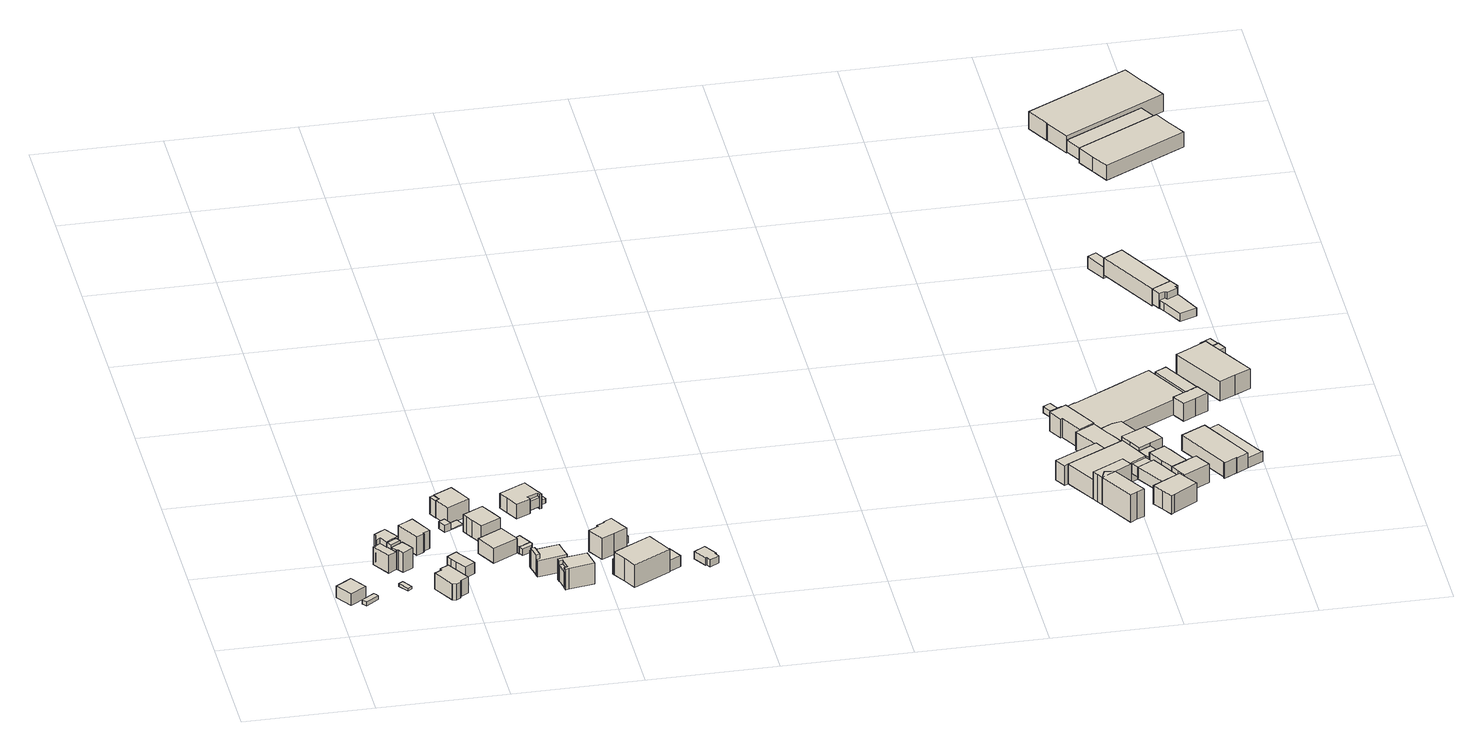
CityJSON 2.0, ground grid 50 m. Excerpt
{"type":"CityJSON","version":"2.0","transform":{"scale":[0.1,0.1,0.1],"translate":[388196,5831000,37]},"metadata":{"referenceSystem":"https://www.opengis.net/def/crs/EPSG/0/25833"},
"CityObjects":{
"building1":{"type":"Building","attributes":{"Gemeindeschluessel":"11000012","BezugspunktDach":"2200","function":"31001_1010","measuredHeight":4.96,"storeysAboveGround":2},"address":[{"country":"Germany","locality":"Berlin","thoroughfareNumber":"210","thoroughfareName":"Benekendorffstraße"}],"geometry":[{"type":"Solid","lod":"1","boundaries":[[[[0,1,2,3]],[[4,5,6,7]],[[4,7,3,2]],[[5,4,2,1]],[[6,5,1,0]],[[7,6,0,3]]]]}]},
"building2":{"type":"Building","attributes":{"Gemeindeschluessel":"11000012","BezugspunktDach":"2200","function":"31001_2723","measuredHeight":2.13,"storeysAboveGround":1},"address":[{"country":"Germany","locality":"Berlin","thoroughfareNumber":"210 (1)","thoroughfareName":"Benekendorffstraße"}],"geometry":[{"type":"Solid","lod":"1","boundaries":[[[[8,9,10,11,12]],[[13,14,15,16,17]],[[13,17,12,11]],[[14,13,11,10]],[[15,14,10,9]],[[16,15,9,8]],[[17,16,8,12]]]]}]},
"building3":{"type":"Building","attributes":{"Gemeindeschluessel":"11000012","BezugspunktDach":"2200","function":"31001_2723","measuredHeight":1.14,"storeysAboveGround":1},"address":[{"country":"Germany","locality":"Berlin","thoroughfareNumber":"210 (2)","thoroughfareName":"Benekendorffstraße"}],"geometry":[{"type":"Solid","lod":"1","boundaries":[[[[18,19,20,21]],[[22,23,24,25]],[[22,25,21,20]],[[23,22,20,19]],[[24,23,19,18]],[[25,24,18,21]]]]}]},
"building4":{"type":"Building","attributes":{"Gemeindeschluessel":"11000012","function":"31001_1010"},"address":[{"country":"Germany","locality":"Berlin","thoroughfareNumber":"212","thoroughfareName":"Benekendorffstraße"}],"children":["building4-1","building4-2","building4-3","building4-4"]},
"building4-1":{"type":"BuildingPart","attributes":{"BezugspunktDach":"2200","measuredHeight":11.18,"storeysAboveGround":1},"parents":["building4"],"geometry":[{"type":"MultiSurface","lod":"1","boundaries":[[[26,27,28,29,30,31,32,33,34,35,36]],[[37,38,39,40,41,42,43,44,45,46,47]],[[37,47,36,35]],[[38,37,35,34]],[[39,38,34,33]],[[40,39,33,32]],[[41,40,32,31]],[[42,41,31,30]],[[48,49,30,29]],[[44,50,48,43,29,28]],[[51,52,28,27]],[[53,51,45,27,26]],[[47,46,26,36]],[[43,42,49,48]],[[43,48,50,44]],[[45,44,52,51]],[[46,45,51,53]]]}]},
"building4-2":{"type":"BuildingPart","attributes":{"BezugspunktDach":"2200","measuredHeight":9.44,"storeysAboveGround":1},"parents":["building4"],"geometry":[{"type":"MultiSurface","lod":"1","boundaries":[[[54,55,51,53,56]],[[46,45,57,58,59]],[[46,59,56,53]],[[58,57,55,54]],[[59,58,54,56]],[[45,46,53,51]],[[45,51,52,44]],[[60,44,61,52,62,63]],[[55,57,63,62]]]}]},
"building4-3":{"type":"BuildingPart","attributes":{"BezugspunktDach":"2200","measuredHeight":9.35,"storeysAboveGround":1},"parents":["building4"],"geometry":[{"type":"MultiSurface","lod":"1","boundaries":[[[64,65,49,50]],[[42,66,63,44]],[[66,42,49,65]],[[63,67,68,65,64]],[[52,62,64,50]],[[42,43,48,49]],[[44,50,48,43]],[[66,68,67,63]],[[44,63,62,52]]]}]},
"building4-4":{"type":"BuildingPart","attributes":{"BezugspunktDach":"2200","measuredHeight":9.63,"storeysAboveGround":1},"parents":["building4"],"geometry":[{"type":"Solid","lod":"1","boundaries":[[[[69,70,71,72,73,74,75,68,67]],[[66,76,77,78,79,80,81,57,63]],[[76,66,68,75]],[[77,76,75,74]],[[78,77,74,73]],[[79,78,73,72]],[[80,79,72,71]],[[81,80,71,70]],[[57,81,70,69]],[[63,62,55,57,69,67]],[[63,67,68,66]],[[57,55,62,63]]]]}]},
"building5":{"type":"Building","attributes":{"Gemeindeschluessel":"11000012","BezugspunktDach":"2200","function":"31001_1010","measuredHeight":8.08,"storeysAboveGround":2},"address":[{"country":"Germany","locality":"Berlin","thoroughfareNumber":"212A","thoroughfareName":"Benekendorffstraße"}],"geometry":[{"type":"Solid","lod":"1","boundaries":[[[[82,83,84,85,86,87,88,89,90,91,92,93,94,95,96]],[[97,98,99,100,101,102,103,104,105,106,107,108,109,110,111]],[[97,111,96,95]],[[98,97,95,94]],[[99,98,94,93]],[[100,99,93,92]],[[101,100,92,91]],[[102,101,91,90]],[[103,102,90,89]],[[104,103,89,88]],[[105,104,88,87]],[[106,105,87,86]],[[107,106,86,85]],[[108,107,85,84]],[[109,108,84,83]],[[110,109,83,82]],[[111,110,82,96]]]]}]},
"building6":{"type":"Building","attributes":{"Gemeindeschluessel":"11000012","BezugspunktDach":"2200","function":"31001_1010","measuredHeight":9.7,"storeysAboveGround":1},"address":[{"country":"Germany","locality":"Berlin","thoroughfareNumber":"214","thoroughfareName":"Benekendorffstraße"}],"geometry":[{"type":"Solid","lod":"1","boundaries":[[[[112,113,114,115,116,117,118,119]],[[120,121,122,123,124,125,126,127]],[[120,127,119,118]],[[121,120,118,117]],[[122,121,117,116]],[[123,122,116,115]],[[124,123,115,114]],[[125,124,114,113]],[[126,125,113,112]],[[127,126,112,119]]]]}]},
"building7":{"type":"Building","attributes":{"Gemeindeschluessel":"11000012","BezugspunktDach":"2200","function":"31001_1010","measuredHeight":5.11,"storeysAboveGround":1},"address":[{"country":"Germany","locality":"Berlin","thoroughfareNumber":"214 (1)","thoroughfareName":"Benekendorffstraße"}],"geometry":[{"type":"Solid","lod":"1","boundaries":[[[[128,129,130,131,132,133,134,135]],[[136,137,138,139,140,141,142,143]],[[136,143,135,134]],[[137,136,134,133]],[[138,137,133,132]],[[139,138,132,131]],[[140,139,131,130]],[[141,140,130,129]],[[142,141,129,128]],[[143,142,128,135]]]]}]},
"building8":{"type":"Building","attributes":{"Gemeindeschluessel":"11000012","BezugspunktDach":"2200","function":"31001_2723","measuredHeight":3,"storeysAboveGround":1},"address":[{"country":"Germany","locality":"Berlin","thoroughfareNumber":"216 (1)","thoroughfareName":"Benekendorffstraße"}],"geometry":[{"type":"Solid","lod":"1","boundaries":[[[[144,145,146,147]],[[148,149,150,151]],[[148,151,147,146]],[[149,148,146,145]],[[150,149,145,144]],[[151,150,144,147]]]]}]},
"building9":{"type":"Building","attributes":{"Gemeindeschluessel":"11000012","BezugspunktDach":"2200","function":"51009_1611","measuredHeight":0.35,"storeysAboveGround":0},"address":[{"country":"Germany","locality":"Berlin"}],"geometry":[{"type":"Solid","lod":"1","boundaries":[[[[152,153,154,155]],[[156,157,158,159]],[[156,159,155,154]],[[157,156,154,153]],[[158,157,153,152]],[[159,158,152,155]]]]}]},
"building10":{"type":"Building","attributes":{"Gemeindeschluessel":"11000012","function":"31001_1010"},"address":[{"country":"Germany","locality":"Berlin","thoroughfareNumber":"216","thoroughfareName":"Benekendorffstraße"}],"children":["building10-1","building10-2"]},
"building10-1":{"type":"BuildingPart","attributes":{"BezugspunktDach":"2200","measuredHeight":7.21,"storeysAboveGround":2},"parents":["building10"],"geometry":[{"type":"MultiSurface","lod":"1","boundaries":[[[160,161,162,163,164,165]],[[166,167,168,169,170,171]],[[166,171,165,164]],[[167,166,164,163]],[[168,167,163,162]],[[169,168,162,161]],[[170,172,173,161,160]],[[174,172,160,165]],[[169,173,172,170]],[[171,170,172,174]]]}]},
"building10-2":{"type":"BuildingPart","attributes":{"BezugspunktDach":"2200","measuredHeight":7.25,"storeysAboveGround":2},"parents":["building10"],"geometry":[{"type":"MultiSurface","lod":"1","boundaries":[[[173,172,174,175]],[[176,177,178,179]],[[176,179,175,174]],[[177,176,174,171,170,180]],[[178,177,170,169]],[[179,178,173,175]],[[180,170,171,174,172]],[[169,170,181,172,173]]]}]},
"building11":{"type":"Building","attributes":{"Gemeindeschluessel":"11000012","BezugspunktDach":"2200","function":"31001_1010","measuredHeight":6.39,"storeysAboveGround":1},"address":[{"country":"Germany","locality":"Berlin","thoroughfareNumber":"216B","thoroughfareName":"Benekendorffstraße"}],"geometry":[{"type":"Solid","lod":"1","boundaries":[[[[182,183,184,185,186,187]],[[188,189,190,191,192,193]],[[188,193,187,186]],[[189,188,186,185]],[[190,189,185,184]],[[191,190,184,183]],[[192,191,183,182]],[[193,192,182,187]]]]}]},
"building12":{"type":"Building","attributes":{"Gemeindeschluessel":"11000012","BezugspunktDach":"2200","function":"31001_1010","measuredHeight":8.68,"storeysAboveGround":1},"address":[{"country":"Germany","locality":"Berlin","thoroughfareNumber":"216A","thoroughfareName":"Benekendorffstraße"}],"geometry":[{"type":"Solid","lod":"1","boundaries":[[[[194,195,196,197,198,199,200,201]],[[202,203,204,205,206,207,208,209]],[[202,209,201,200]],[[203,202,200,199]],[[204,203,199,198]],[[205,204,198,197]],[[206,205,197,196]],[[207,206,196,195]],[[208,207,195,194]],[[209,208,194,201]]]]}]},
"building13":{"type":"Building","attributes":{"Gemeindeschluessel":"11000012","BezugspunktDach":"2200","function":"51009_1610","measuredHeight":8.53,"storeysAboveGround":0},"address":[{"country":"Germany","locality":"Berlin"}],"geometry":[{"type":"Solid","lod":"1","boundaries":[[[[210,211,212,213]],[[214,215,216,217]],[[214,217,213,212]],[[215,214,212,211]],[[216,215,211,210]],[[217,216,210,213]]]]}]},
"building14":{"type":"Building","attributes":{"Gemeindeschluessel":"11000012","BezugspunktDach":"2200","function":"51009_1610","measuredHeight":6.76,"storeysAboveGround":0},"address":[{"country":"Germany","locality":"Berlin"}],"geometry":[{"type":"Solid","lod":"1","boundaries":[[[[218,219,220,221]],[[222,223,224,225]],[[222,225,221,220]],[[223,222,220,219]],[[224,223,219,218]],[[225,224,218,221]]]]}]},
"building15":{"type":"Building","attributes":{"Gemeindeschluessel":"11000012","BezugspunktDach":"2200","function":"31001_2463","measuredHeight":3.05,"storeysAboveGround":1},"address":[{"country":"Germany","locality":"Berlin","thoroughfareNumber":"216B (1)","thoroughfareName":"Benekendorffstraße"}],"geometry":[{"type":"Solid","lod":"1","boundaries":[[[[226,227,228,229,230,231]],[[232,233,234,235,236,237]],[[232,237,231,230]],[[233,232,230,229]],[[234,233,229,228]],[[235,234,228,227]],[[236,235,227,226]],[[237,236,226,231]]]]}]},
"building16":{"type":"Building","attributes":{"Gemeindeschluessel":"11000012","BezugspunktDach":"2200","function":"31001_1010","measuredHeight":9.73,"storeysAboveGround":1},"address":[{"country":"Germany","locality":"Berlin","thoroughfareNumber":"218B","thoroughfareName":"Benekendorffstraße"}],"geometry":[{"type":"Solid","lod":"1","boundaries":[[[[238,239,240,241,242,243,244,245,246,247]],[[248,249,250,251,252,253,254,255,256,257]],[[248,257,247,246]],[[249,248,246,245]],[[250,249,245,244]],[[251,250,244,243]],[[252,251,243,242]],[[253,252,242,241]],[[254,253,241,240]],[[255,254,240,239]],[[256,255,239,238]],[[257,256,238,247]]]]}]},
"building17":{"type":"Building","attributes":{"Gemeindeschluessel":"11000012","BezugspunktDach":"2200","function":"31001_2723","measuredHeight":2.84,"storeysAboveGround":1},"address":[{"country":"Germany","locality":"Berlin","thoroughfareNumber":"216B (2)","thoroughfareName":"Benekendorffstraße"}],"geometry":[{"type":"Solid","lod":"1","boundaries":[[[[258,259,260,229,228]],[[261,262,263,264,265]],[[261,265,228,229]],[[262,261,229,260]],[[263,262,260,259]],[[264,263,259,258]],[[265,264,258,228]]]]}]},
"building18":{"type":"Building","attributes":{"Gemeindeschluessel":"11000012","BezugspunktDach":"2200","function":"31001_1010","measuredHeight":9.5,"storeysAboveGround":1},"address":[{"country":"Germany","locality":"Berlin","thoroughfareNumber":"218A","thoroughfareName":"Benekendorffstraße"}],"geometry":[{"type":"Solid","lod":"1","boundaries":[[[[266,267,268,269,270,271,272,273,274,275]],[[276,277,278,279,280,281,282,283,284,285]],[[276,285,275,274]],[[277,276,274,273]],[[278,277,273,272]],[[279,278,272,271]],[[280,279,271,270]],[[281,280,270,269]],[[282,281,269,268]],[[283,282,268,267]],[[284,283,267,266]],[[285,284,266,275]]]]}]},
"building19":{"type":"Building","attributes":{"Gemeindeschluessel":"11000012","BezugspunktDach":"2200","function":"31001_1010","measuredHeight":8.99,"storeysAboveGround":1},"address":[{"country":"Germany","locality":"Berlin","thoroughfareNumber":"220","thoroughfareName":"Benekendorffstraße"}],"geometry":[{"type":"Solid","lod":"1","boundaries":[[[[286,287,288,289,290,291,292,293,294,295,296,297]],[[298,299,300,301,302,303,304,305,306,307,308,309]],[[298,309,297,296]],[[299,298,296,295]],[[300,299,295,294]],[[301,300,294,293]],[[302,301,293,292]],[[303,302,292,291]],[[304,303,291,290]],[[305,304,290,289]],[[306,305,289,288]],[[307,306,288,287]],[[308,307,287,286]],[[309,308,286,297]]]]}]},
"building20":{"type":"Building","attributes":{"Gemeindeschluessel":"11000012","BezugspunktDach":"2200","function":"51009_1610","measuredHeight":3.9,"storeysAboveGround":0},"address":[{"country":"Germany","locality":"Berlin"}],"geometry":[{"type":"Solid","lod":"1","boundaries":[[[[310,311,312,313]],[[314,315,316,317]],[[314,317,313,312]],[[315,314,312,311]],[[316,315,311,310]],[[317,316,310,313]]]]}]},
"building21":{"type":"Building","attributes":{"Gemeindeschluessel":"11000012","BezugspunktDach":"2200","function":"31001_2463","measuredHeight":2.1,"storeysAboveGround":1},"address":[{"country":"Germany","locality":"Berlin","thoroughfareNumber":"220 (1)","thoroughfareName":"Benekendorffstraße"}],"geometry":[{"type":"Solid","lod":"1","boundaries":[[[[318,319,320,321]],[[322,323,324,325]],[[322,325,321,320]],[[323,322,320,319]],[[324,323,319,318]],[[325,324,318,321]]]]}]},
"building22":{"type":"Building","attributes":{"Gemeindeschluessel":"11000012","BezugspunktDach":"2200","function":"31001_1010","measuredHeight":12.07,"storeysAboveGround":2},"address":[{"country":"Germany","locality":"Berlin","thoroughfareNumber":"222","thoroughfareName":"Benekendorffstraße"}],"geometry":[{"type":"Solid","lod":"1","boundaries":[[[[326,327,328,329,330,331,332,333,334,335,336]],[[337,338,339,340,341,342,343,344,345,346,347]],[[337,347,336,335]],[[338,337,335,334]],[[339,338,334,333]],[[340,339,333,332]],[[341,340,332,331]],[[342,341,331,330]],[[343,342,330,329]],[[344,343,329,328]],[[345,344,328,327]],[[346,345,327,326]],[[347,346,326,336]]]]}]},
"building23":{"type":"Building","attributes":{"Gemeindeschluessel":"11000012","BezugspunktDach":"2200","function":"51009_1610","measuredHeight":6.35,"storeysAboveGround":0},"address":[{"country":"Germany","locality":"Berlin"}],"geometry":[{"type":"Solid","lod":"1","boundaries":[[[[348,349,350,351]],[[352,353,354,355]],[[352,355,351,350]],[[353,352,350,349]],[[354,353,349,348]],[[355,354,348,351]]]]}]},
"building24":{"type":"Building","attributes":{"Gemeindeschluessel":"11000012","BezugspunktDach":"2200","function":"31001_1010","measuredHeight":13.08,"storeysAboveGround":2},"address":[{"country":"Germany","locality":"Berlin","thoroughfareNumber":"222A","thoroughfareName":"Benekendorffstraße"}],"geometry":[{"type":"Solid","lod":"1","boundaries":[[[[356,357,358,359,360,361,362]],[[353,363,364,365,366,367,354]],[[353,354,362,361]],[[363,353,361,360]],[[364,363,360,359]],[[365,364,359,358]],[[366,365,358,357]],[[367,366,357,356]],[[354,367,356,362]]]]}]},
"building25":{"type":"Building","attributes":{"Gemeindeschluessel":"11000012","BezugspunktDach":"2200","function":"31001_2463","measuredHeight":2.81,"storeysAboveGround":1},"address":[{"country":"Germany","locality":"Berlin","thoroughfareNumber":"222 (1)","thoroughfareName":"Benekendorffstraße"}],"geometry":[{"type":"Solid","lod":"1","boundaries":[[[[368,369,370,371]],[[372,373,374,375]],[[372,375,371,370]],[[373,372,370,369]],[[374,373,369,368]],[[375,374,368,371]]]]}]},
"building26":{"type":"Building","attributes":{"Gemeindeschluessel":"11000012","BezugspunktDach":"2200","function":"31001_2463","measuredHeight":4.66,"storeysAboveGround":1},"address":[{"country":"Germany","locality":"Berlin","thoroughfareNumber":"222A (1)","thoroughfareName":"Benekendorffstraße"}],"geometry":[{"type":"Solid","lod":"1","boundaries":[[[[376,377,378,379]],[[380,381,382,383]],[[380,383,379,378]],[[381,380,378,377]],[[382,381,377,376]],[[383,382,376,379]]]]}]},
"building27":{"type":"Building","attributes":{"Gemeindeschluessel":"11000012","BezugspunktDach":"2200","function":"31001_1312","measuredHeight":3.06,"storeysAboveGround":1},"address":[{"country":"Germany","locality":"Berlin","thoroughfareNumber":"213A (1)","thoroughfareName":"Zabel-Krüger-Damm"}],"geometry":[{"type":"Solid","lod":"1","boundaries":[[[[384,385,386,387,388,389,390,391]],[[392,393,394,395,396,397,398,399]],[[392,399,391,390]],[[393,392,390,389]],[[394,393,389,388]],[[395,394,388,387]],[[396,395,387,386]],[[397,396,386,385]],[[398,397,385,384]],[[399,398,384,391]]]]}]},
"building28":{"type":"Building","attributes":{"Gemeindeschluessel":"11000012","function":"31001_2724"},"address":[{"country":"Germany","locality":"Berlin","thoroughfareNumber":"227 (2)","thoroughfareName":"Zabel-Krüger-Damm"}],"children":["building28-1","building28-2","building28-3","building28-4","building28-5","building28-6","building28-7"]},
"building28-1":{"type":"BuildingPart","attributes":{"BezugspunktDach":"2200","measuredHeight":8.56,"storeysAboveGround":1},"parents":["building28"],"geometry":[{"type":"MultiSurface","lod":"1","boundaries":[[[400,401,402,403,404,405,406,407]],[[408,409,410,411,412,413,414,415]],[[416,417,418,419,415,407,406]],[[409,408,406,405]],[[410,409,405,404]],[[411,410,404,403]],[[412,411,403,402]],[[413,412,402,401]],[[415,414,400,407]],[[408,420,417,416]],[[421,420,415,419,418,417]],[[414,422,413,401,400,423]]]}]},
"building28-2":{"type":"BuildingPart","attributes":{"BezugspunktDach":"2200","measuredHeight":12.54,"storeysAboveGround":1},"parents":["building28"],"geometry":[{"type":"Solid","lod":"1","boundaries":[[[[424,425,426,427,428,429]],[[430,431,432,433,434,435]],[[430,435,429,428]],[[431,430,428,427]],[[432,431,427,426]],[[433,432,426,425]],[[434,433,425,424]],[[435,434,424,429]]]]}]},
"building28-3":{"type":"BuildingPart","attributes":{"BezugspunktDach":"2200","measuredHeight":7.77,"storeysAboveGround":1},"parents":["building28"],"geometry":[{"type":"MultiSurface","lod":"1","boundaries":[[[436,417,416,437,438,439,440,441,442,443]],[[444,445,446,447,448,449,408,420,450,451]],[[444,451,443,442]],[[446,445,441,440]],[[447,446,440,439]],[[448,447,439,438]],[[449,448,438,437]],[[408,449,437,416]],[[451,450,436,443]],[[445,444,442,441,452]],[[420,408,416,417]],[[450,420,417,436,453]]]}]},
"building28-4":{"type":"BuildingPart","attributes":{"BezugspunktDach":"2200","measuredHeight":9.08,"storeysAboveGround":1},"parents":["building28"],"geometry":[{"type":"MultiSurface","lod":"1","boundaries":[[[454,455,456,457,458,459,460,461]],[[462,463,464,445,444,465,466,467]],[[462,467,461,460]],[[463,462,460,459]],[[468,469,459,458]],[[445,464,458,457]],[[442,441,457,456]],[[465,444,456,455]],[[466,465,455,454]],[[467,466,454,461]],[[464,463,469,468]],[[444,445,441,442]]]}]},
"building28-5":{"type":"BuildingPart","attributes":{"BezugspunktDach":"2200","measuredHeight":7.55,"storeysAboveGround":1},"parents":["building28"],"geometry":[{"type":"Solid","lod":"1","boundaries":[[[[469,468,470,471]],[[472,464,463,473]],[[472,473,471,470]],[[464,472,470,468]],[[473,463,469,471]],[[464,468,469,463]]]]}]},
"building28-6":{"type":"BuildingPart","attributes":{"BezugspunktDach":"2200","measuredHeight":12.56,"storeysAboveGround":1},"parents":["building28"],"geometry":[{"type":"MultiSurface","lod":"1","boundaries":[[[474,429,427,475,476,477,478]],[[413,479,480,431,435,481,414]],[[401,400,478,477]],[[479,413,477,476]],[[480,479,476,475]],[[431,480,475,427]],[[435,431,427,429]],[[481,435,429,474]],[[414,481,474,478]],[[413,414,400,401]]]}]},
"building28-7":{"type":"BuildingPart","attributes":{"BezugspunktDach":"2200","measuredHeight":8.44,"storeysAboveGround":1},"parents":["building28"],"geometry":[{"type":"MultiSurface","lod":"1","boundaries":[[[482,419,418,483,484]],[[450,420,415,485,486]],[[450,486,484,483]],[[420,417,436,483,418]],[[485,415,419,482]],[[486,485,482,484]],[[450,436,417,420]],[[415,420,417,418,419]]]}]},
"building29":{"type":"Building","attributes":{"Gemeindeschluessel":"11000012","BezugspunktDach":"2200","function":"31001_2724","measuredHeight":2.72,"storeysAboveGround":1},"address":[{"country":"Germany","locality":"Berlin","thoroughfareNumber":"229 (7)","thoroughfareName":"Zabel-Krüger-Damm"}],"geometry":[{"type":"Solid","lod":"1","boundaries":[[[[487,488,489,490,491]],[[492,493,494,495,496]],[[492,496,491,490]],[[493,492,490,489]],[[494,493,489,488]],[[495,494,488,487]],[[496,495,487,491]]]]}]},
"building30":{"type":"Building","attributes":{"Gemeindeschluessel":"11000012","BezugspunktDach":"2200","function":"31001_2071","measuredHeight":9.8,"storeysAboveGround":1},"address":[{"country":"Germany","locality":"Berlin","thoroughfareNumber":"227","thoroughfareName":"Zabel-Krüger-Damm"}],"geometry":[{"type":"Solid","lod":"1","boundaries":[[[[497,498,499,500,501,502,503,504]],[[505,506,507,508,509,510,511,512]],[[505,512,504,503]],[[506,505,503,502]],[[507,506,502,501]],[[508,507,501,500]],[[509,508,500,499]],[[510,509,499,498]],[[511,510,498,497]],[[512,511,497,504]]]]}]},
"building31":{"type":"Building","attributes":{"Gemeindeschluessel":"11000012","function":"31001_1010"},"address":[{"country":"Germany","locality":"Berlin","thoroughfareNumber":"227 (1)","thoroughfareName":"Zabel-Krüger-Damm"}],"children":["building31-1","building31-2"]},
"building31-1":{"type":"BuildingPart","attributes":{"BezugspunktDach":"2200","measuredHeight":5.83,"storeysAboveGround":1},"parents":["building31"],"geometry":[{"type":"MultiSurface","lod":"1","boundaries":[[[513,514,515,516,517,518,519,520]],[[521,522,523,524,525,526,527,528]],[[521,528,520,519]],[[529,530,521,519,518]],[[523,522,518,517]],[[524,523,517,516]],[[525,524,516,515]],[[526,525,515,514]],[[527,526,514,513]],[[528,527,513,520]],[[522,521,530,529]]]}]},
"building31-2":{"type":"BuildingPart","attributes":{"BezugspunktDach":"2200","measuredHeight":4.11,"storeysAboveGround":1},"parents":["building31"],"geometry":[{"type":"Solid","lod":"1","boundaries":[[[[530,529,531,532,533]],[[534,535,522,521,536]],[[534,536,533,532]],[[535,534,532,531]],[[522,535,531,529]],[[536,521,530,533]],[[522,529,530,521]]]]}]},
"building32":{"type":"Building","attributes":{"Gemeindeschluessel":"11000012","BezugspunktDach":"2200","function":"31001_2724","measuredHeight":4.34,"storeysAboveGround":1},"address":[{"country":"Germany","locality":"Berlin","thoroughfareNumber":"229 (4)","thoroughfareName":"Zabel-Krüger-Damm"}],"geometry":[{"type":"Solid","lod":"1","boundaries":[[[[537,538,539,540,541,542,543]],[[544,545,546,547,548,549,550]],[[544,550,543,542]],[[545,544,542,541]],[[546,545,541,540]],[[547,546,540,539]],[[548,547,539,538]],[[549,548,538,537]],[[550,549,537,543]]]]}]},
"building33":{"type":"Building","attributes":{"Gemeindeschluessel":"11000012","BezugspunktDach":"2200","function":"31001_2120","measuredHeight":6.82,"storeysAboveGround":1},"address":[{"country":"Germany","locality":"Berlin","thoroughfareNumber":"229 (2)","thoroughfareName":"Zabel-Krüger-Damm"}],"geometry":[{"type":"Solid","lod":"1","boundaries":[[[[551,552,553,554,555,556]],[[557,558,559,560,561,562]],[[557,562,556,555]],[[558,557,555,554]],[[559,558,554,553]],[[560,559,553,552]],[[561,560,552,551]],[[562,561,551,556]]]]}]},
"building34":{"type":"Building","attributes":{"Gemeindeschluessel":"11000012","BezugspunktDach":"2200","function":"31001_2724","measuredHeight":9.55,"storeysAboveGround":1},"address":[{"country":"Germany","locality":"Berlin","thoroughfareNumber":"229 (3)","thoroughfareName":"Zabel-Krüger-Damm"}],"geometry":[{"type":"Solid","lod":"1","boundaries":[[[[563,564,565,566,567,568,569,570,571]],[[572,573,574,575,576,577,578,579,580]],[[572,580,571,570]],[[573,572,570,569]],[[574,573,569,568]],[[575,574,568,567]],[[576,575,567,566]],[[577,576,566,565]],[[578,577,565,564]],[[579,578,564,563]],[[580,579,563,571]]]]}]},
"building35":{"type":"Building","attributes":{"Gemeindeschluessel":"11000012","BezugspunktDach":"2200","function":"31001_1010","measuredHeight":8.96,"storeysAboveGround":1},"address":[{"country":"Germany","locality":"Berlin","thoroughfareNumber":"229 (1)","thoroughfareName":"Zabel-Krüger-Damm"}],"geometry":[{"type":"Solid","lod":"1","boundaries":[[[[581,582,583,584,585,586,587,588,589]],[[590,591,592,593,594,595,596,597,598]],[[590,598,589,588]],[[591,590,588,587]],[[592,591,587,586]],[[593,592,586,585]],[[594,593,585,584]],[[595,594,584,583]],[[596,595,583,582]],[[597,596,582,581]],[[598,597,581,589]]]]}]},
"building36":{"type":"Building","attributes":{"Gemeindeschluessel":"11000012","BezugspunktDach":"2200","function":"51009_1610","measuredHeight":6.66,"storeysAboveGround":0},"address":[{"country":"Germany","locality":"Berlin"}],"geometry":[{"type":"Solid","lod":"1","boundaries":[[[[599,600,601,602]],[[603,604,605,606]],[[603,606,602,601]],[[604,603,601,600]],[[605,604,600,599]],[[606,605,599,602]]]]}]},
"building37":{"type":"Building","attributes":{"Gemeindeschluessel":"11000012","BezugspunktDach":"2200","function":"31001_1010","measuredHeight":9.12,"storeysAboveGround":2},"address":[{"country":"Germany","locality":"Berlin","thoroughfareNumber":"229, 231, 233","thoroughfareName":"Zabel-Krüger-Damm"}],"geometry":[{"type":"Solid","lod":"1","boundaries":[[[[607,608,609,610,611,612,583,582]],[[613,614,615,616,617,618,619,620]],[[613,620,582,583]],[[614,613,583,612]],[[615,614,612,611]],[[616,615,611,610]],[[617,616,610,609]],[[618,617,609,608]],[[619,618,608,607]],[[620,619,607,582]]]]}]},
"building38":{"type":"Building","attributes":{"Gemeindeschluessel":"11000012","BezugspunktDach":"2200","function":"51009_1610","measuredHeight":3,"storeysAboveGround":0},"address":[{"country":"Germany","locality":"Berlin"}],"geometry":[{"type":"Solid","lod":"1","boundaries":[[[[621,622,623,624]],[[625,626,627,628]],[[625,628,624,623]],[[626,625,623,622]],[[627,626,622,621]],[[628,627,621,624]]]]}]},
"building39":{"type":"Building","attributes":{"Gemeindeschluessel":"11000012","function":"31001_3210"},"address":[{"country":"Germany","locality":"Berlin","thoroughfareNumber":"229 (5)","thoroughfareName":"Zabel-Krüger-Damm"}],"children":["building39-1","building39-2","building39-3"]},
"building39-1":{"type":"BuildingPart","attributes":{"BezugspunktDach":"2200","measuredHeight":7.83,"storeysAboveGround":1},"parents":["building39"],"geometry":[{"type":"MultiSurface","lod":"1","boundaries":[[[629,630,631,632,633,634,635,636,637,638,639,640,641,642]],[[643,644,645,646,647,648,649,650,651,652,653,654,655,656]],[[643,656,642,641]],[[644,643,641,640]],[[645,644,640,639]],[[646,645,639,638]],[[647,646,638,637]],[[648,647,637,636]],[[649,648,636,635]],[[651,633,657,658,659]],[[653,652,632,631]],[[654,653,631,630]],[[655,654,630,629]],[[656,655,629,642]],[[650,649,635,634]],[[650,634,633,651]],[[660,652,659,658,657,632]]]}]},
"building39-2":{"type":"BuildingPart","attributes":{"BezugspunktDach":"2200","measuredHeight":8.77,"storeysAboveGround":1},"parents":["building39"],"geometry":[{"type":"MultiSurface","lod":"1","boundaries":[[[661,662,663,664]],[[665,666,651,649]],[[665,649,664,663]],[[666,665,663,662]],[[635,634,633,661,664]],[[633,651,666,662,661]],[[649,650,634,635]],[[650,651,633,634]]]}]},
"building39-3":{"type":"BuildingPart","attributes":{"BezugspunktDach":"2200","measuredHeight":9.19,"storeysAboveGround":1},"parents":["building39"],"geometry":[{"type":"MultiSurface","lod":"1","boundaries":[[[667,668,669,670,671,672]],[[658,666,673,674,675,652]],[[657,632,652,672,671]],[[676,662,661,633,657,658,671,670]],[[673,666,670,669]],[[674,673,669,668]],[[675,674,668,667]],[[652,675,667,672]],[[658,652,632,657]],[[658,657,633,651]],[[666,651,633,661,662,676]]]}]},
"building40":{"type":"Building","attributes":{"Gemeindeschluessel":"11000012","BezugspunktDach":"2200","function":"31001_2721","measuredHeight":7.29,"storeysAboveGround":1},"address":[{"country":"Germany","locality":"Berlin","thoroughfareNumber":"229 (8)","thoroughfareName":"Zabel-Krüger-Damm"}],"geometry":[{"type":"Solid","lod":"1","boundaries":[[[[677,678,679,680,681,682,683,684,685,686]],[[687,688,689,690,691,692,693,694,695,696]],[[687,696,686,685]],[[688,687,685,684]],[[689,688,684,683]],[[690,689,683,682]],[[691,690,682,681]],[[692,691,681,680]],[[693,692,680,679]],[[694,693,679,678]],[[695,694,678,677]],[[696,695,677,686]]]]}]},
"building41":{"type":"Building","attributes":{"Gemeindeschluessel":"11000012","BezugspunktDach":"2200","function":"31001_2724","measuredHeight":4.39,"storeysAboveGround":1},"address":[{"country":"Germany","locality":"Berlin","thoroughfareNumber":"229 (9)","thoroughfareName":"Zabel-Krüger-Damm"}],"geometry":[{"type":"Solid","lod":"1","boundaries":[[[[697,698,699,700,701,702]],[[703,704,705,706,707,708]],[[703,708,702,701]],[[704,703,701,700]],[[705,704,700,699]],[[706,705,699,698]],[[707,706,698,697]],[[708,707,697,702]]]]}]},
"building42":{"type":"Building","attributes":{"Gemeindeschluessel":"11000012","BezugspunktDach":"2200","function":"31001_2120","measuredHeight":11.4,"storeysAboveGround":2},"address":[{"country":"Germany","locality":"Berlin","thoroughfareNumber":"235 (3)","thoroughfareName":"Zabel-Krüger-Damm"}],"geometry":[{"type":"Solid","lod":"1","boundaries":[[[[709,710,711,712,713,714,715,716,717,718,719]],[[720,721,722,723,724,725,726,727,728,729,730]],[[720,730,719,718]],[[721,720,718,717]],[[722,721,717,716]],[[723,722,716,715]],[[724,723,715,714]],[[725,724,714,713]],[[726,725,713,712]],[[727,726,712,711]],[[728,727,711,710]],[[729,728,710,709]],[[730,729,709,719]]]]}]},
"building43":{"type":"Building","attributes":{"Gemeindeschluessel":"11000012","BezugspunktDach":"2200","function":"31001_2724","measuredHeight":5.05,"storeysAboveGround":1},"address":[{"country":"Germany","locality":"Berlin","thoroughfareNumber":"29 (6)","thoroughfareName":"Alt-Lübars"}],"geometry":[{"type":"Solid","lod":"1","boundaries":[[[[731,732,733,734]],[[735,736,737,738]],[[735,738,734,733]],[[736,735,733,732]],[[737,736,732,731]],[[738,737,731,734]]]]}]},
"building44":{"type":"Building","attributes":{"Gemeindeschluessel":"11000012","BezugspunktDach":"2200","function":"31001_2723","measuredHeight":7.92,"storeysAboveGround":1},"address":[{"country":"Germany","locality":"Berlin","thoroughfareNumber":"235 (6)","thoroughfareName":"Zabel-Krüger-Damm"}],"geometry":[{"type":"Solid","lod":"1","boundaries":[[[[739,740,741,742,743,744]],[[745,746,723,722,721,747]],[[745,747,744,743]],[[746,745,743,742]],[[723,746,742,741]],[[722,723,741,740]],[[721,722,740,739]],[[747,721,739,744]]]]}]},
"building45":{"type":"Building","attributes":{"Gemeindeschluessel":"11000012","BezugspunktDach":"2200","function":"31001_2723","measuredHeight":8.15,"storeysAboveGround":1},"address":[{"country":"Germany","locality":"Berlin","thoroughfareNumber":"235 (5)","thoroughfareName":"Zabel-Krüger-Damm"}],"geometry":[{"type":"Solid","lod":"1","boundaries":[[[[748,749,750,751]],[[752,753,754,755]],[[752,755,751,750]],[[753,752,750,749]],[[754,753,749,748]],[[755,754,748,751]]]]}]},
"building46":{"type":"Building","attributes":{"Gemeindeschluessel":"11000012","BezugspunktDach":"2200","function":"31001_2724","measuredHeight":8.6,"storeysAboveGround":1},"address":[{"country":"Germany","locality":"Berlin","thoroughfareNumber":"29 (5)","thoroughfareName":"Alt-Lübars"}],"geometry":[{"type":"Solid","lod":"1","boundaries":[[[[756,757,758,759,760]],[[761,762,763,764,765]],[[761,765,760,759]],[[762,761,759,758]],[[763,762,758,757]],[[764,763,757,756]],[[765,764,756,760]]]]}]},
"building47":{"type":"Building","attributes":{"Gemeindeschluessel":"11000012","BezugspunktDach":"2200","function":"31001_2723","measuredHeight":2.18,"storeysAboveGround":1},"address":[{"country":"Germany","locality":"Berlin","thoroughfareNumber":"235 (4)","thoroughfareName":"Zabel-Krüger-Damm"}],"geometry":[{"type":"Solid","lod":"1","boundaries":[[[[766,767,768,769]],[[770,771,772,773]],[[770,773,769,768]],[[771,770,768,767]],[[772,771,767,766]],[[773,772,766,769]]]]}]},
"building48":{"type":"Building","attributes":{"Gemeindeschluessel":"11000012","BezugspunktDach":"2200","function":"31001_1010","measuredHeight":7.67,"storeysAboveGround":2},"address":[{"country":"Germany","locality":"Berlin","thoroughfareNumber":"29 (2)","thoroughfareName":"Alt-Lübars"}],"geometry":[{"type":"Solid","lod":"1","boundaries":[[[[774,775,776,777,778,779,780,781]],[[782,783,784,785,786,787,788,789]],[[782,789,781,780]],[[783,782,780,779]],[[784,783,779,778]],[[785,784,778,777]],[[786,785,777,776]],[[787,786,776,775]],[[788,787,775,774]],[[789,788,774,781]]]]}]},
"building49":{"type":"Building","attributes":{"Gemeindeschluessel":"11000012","BezugspunktDach":"2200","function":"31001_1220","measuredHeight":3.57,"storeysAboveGround":1},"address":[{"country":"Germany","locality":"Berlin","thoroughfareNumber":"29 (4)","thoroughfareName":"Alt-Lübars"}],"geometry":[{"type":"Solid","lod":"1","boundaries":[[[[790,791,792,793,794,795,796,797]],[[798,799,800,801,802,803,804,805]],[[798,805,797,796]],[[799,798,796,795]],[[800,799,795,794]],[[801,800,794,793]],[[802,801,793,792]],[[803,802,792,791]],[[804,803,791,790]],[[805,804,790,797]]]]}]},
"building50":{"type":"Building","attributes":{"Gemeindeschluessel":"11000012","BezugspunktDach":"2200","function":"51009_1610","measuredHeight":5.12,"storeysAboveGround":0},"address":[{"country":"Germany","locality":"Berlin"}],"geometry":[{"type":"Solid","lod":"1","boundaries":[[[[806,807,808,809]],[[810,811,812,813]],[[810,813,809,808]],[[811,810,808,807]],[[812,811,807,806]],[[813,812,806,809]]]]}]},
"building51":{"type":"Building","attributes":{"Gemeindeschluessel":"11000012","BezugspunktDach":"2200","function":"31001_3210","measuredHeight":7.36,"storeysAboveGround":1},"address":[{"country":"Germany","locality":"Berlin","thoroughfareNumber":"27 (9)","thoroughfareName":"Alt-Lübars"}],"geometry":[{"type":"Solid","lod":"1","boundaries":[[[[814,815,816,817,818,819]],[[820,821,822,823,824,825]],[[820,825,819,818]],[[821,820,818,817]],[[822,821,817,816]],[[823,822,816,815]],[[824,823,815,814]],[[825,824,814,819]]]]}]},
"building52":{"type":"Building","attributes":{"Gemeindeschluessel":"11000012","BezugspunktDach":"2200","function":"31001_3210","measuredHeight":8.73,"storeysAboveGround":1},"address":[{"country":"Germany","locality":"Berlin","thoroughfareNumber":"27 (10)","thoroughfareName":"Alt-Lübars"}],"geometry":[{"type":"Solid","lod":"1","boundaries":[[[[826,827,828,829,830,831,832,833]],[[834,835,836,837,838,839,840,841]],[[834,841,833,832]],[[835,834,832,831]],[[836,835,831,830]],[[837,836,830,829]],[[838,837,829,828]],[[839,838,828,827]],[[840,839,827,826]],[[841,840,826,833]]]]}]}
},
"vertices":[
[48,208,54],[110,250,54],[68,314,54],[5,273,54],[68,314,5],[110,250,5],[48,208,5],[5,273,5],
[99,178,32],[150,213,32],[143,222,32],[137,232,32],[86,197,32],[137,232,15],[143,222,15],[150,213,15],[99,178,15],[86,197,15],
[265,239,34],[281,250,34],[255,289,34],[239,278,34],[255,289,22],[281,250,22],[265,239,22],[239,278,22],
[197,487,99],[212,497,99],[231,467,99],[254,481,99],[269,490,99],[277,495,99],[240,553,99],[217,539,99],[195,525,99],[199,517,99],[194,492,99],[199,517,2],[195,525,2],[217,539,2],[240,553,2],[277,495,2],[269,490,2],[254,481,2],[231,467,2],[212,497,2],[197,487,2],[194,492,2],[254,481,96],[269,490,96],[231,467,96],[212,497,77],[231,467,77],[197,487,77],
[227,406,77],[257,425,77],[182,477,77],[257,425,2],[227,406,2],[182,477,2],[242,450,2],[231,467,17],[244,447,77],[244,447,2],
[244,447,96],[281,470,96],[281,470,2],[244,447,86],[281,470,86],
[257,425,86],[262,424,86],[265,423,86],[279,400,86],[320,426,86],[305,451,86],[289,475,86],[289,475,2],[305,451,2],[320,426,2],[279,400,2],[265,423,2],[262,424,2],
[407,123,106],[408,123,106],[422,119,106],[439,129,106],[441,139,106],[442,140,106],[443,140,106],[443,142,106],[473,159,106],[417,255,106],[409,250,106],[385,236,106],[383,235,106],[388,226,106],[358,209,106],[388,226,38],[383,235,38],[385,236,38],[409,250,38],[417,255,38],[473,159,38],[443,142,38],[443,140,38],[442,140,38],[441,139,38],[439,129,38],[422,119,38],[408,123,38],[407,123,38],[358,209,38],
[347,492,90],[376,508,90],[378,510,90],[375,515,90],[402,530,90],[355,617,90],[325,601,90],[296,585,90],[325,601,12],[355,617,12],[402,530,12],[375,515,12],[378,510,12],[376,508,12],[347,492,12],[296,585,12],
[444,337,80],[459,313,80],[485,272,80],[523,296,80],[497,338,80],[482,361,80],[471,379,80],[433,355,80],[471,379,33],[482,361,33],[497,338,33],[523,296,33],[485,272,33],[459,313,33],[444,337,33],[433,355,33],
[474,607,55],[498,620,55],[481,651,55],[458,638,55],[481,651,25],[498,620,25],[474,607,25],[458,638,25],
[498,620,28],[549,648,28],[533,679,28],[481,651,28],[533,679,24],[549,648,24],[498,620,24],[481,651,24],
[477,729,94],[462,721,94],[495,662,94],[583,710,94],[535,798,94],[462,759,94],[535,798,21],[583,710,21],[495,662,21],[462,721,21],[477,729,21],[462,759,21],[477,729,93],[462,721,93],[462,759,93],
[447,751,93],[462,759,20],[477,729,20],[462,721,20],[447,751,20],[477,729,69],[477,729,75],
[604,343,101],[700,395,101],[701,396,101],[679,436,101],[658,475,101],[561,422,101],[658,475,38],[679,436,38],[701,396,38],[700,395,38],[604,343,38],[561,422,38],
[549,580,99],[564,552,99],[589,507,99],[668,550,99],[659,567,99],[644,595,99],[619,641,99],[540,598,99],[619,641,27],[644,595,27],[659,567,27],[668,550,27],[589,507,27],[564,552,27],[549,580,27],[540,598,27],
[729,179,158],[742,182,158],[733,232,158],[719,230,158],[733,232,72],[742,182,72],[729,179,72],[719,230,72],
[807,52,154],[822,55,154],[813,104,154],[798,101,154],[813,104,87],[822,55,87],[807,52,87],[798,101,87],
[701,396,71],[700,395,71],[706,385,71],[751,409,71],[723,460,71],[679,436,71],[723,460,41],[751,409,41],[706,385,41],[700,395,41],[701,396,41],[679,436,41],
[719,230,140],[733,232,140],[738,207,140],[742,182,140],[729,179,140],[732,166,140],[845,188,140],[837,226,140],[830,264,140],[717,242,140],[830,264,71],[837,226,71],[845,188,71],[732,166,71],[729,179,71],[742,182,71],[738,207,71],[733,232,71],[719,230,71],[717,242,71],
[716,366,71],[753,385,71],[757,398,71],[751,409,43],[757,398,43],[753,385,43],[716,366,43],[706,385,43],
[798,101,172],[813,104,172],[822,55,172],[807,52,172],[810,39,172],[825,42,172],[923,60,172],[909,136,172],[811,118,172],[796,115,172],[811,118,84],[909,136,84],[923,60,84],[825,42,84],[810,39,84],[807,52,84],[822,55,84],[813,104,84],[798,101,84],[796,115,84],
[719,680,99],[746,630,99],[800,659,99],[793,672,99],[835,694,99],[841,681,99],[848,684,99],[837,703,99],[821,734,99],[804,766,99],[802,771,99],[700,717,99],[802,771,36],[804,766,36],[821,734,36],[837,703,36],[848,684,36],[841,681,36],[835,694,36],[793,672,36],[800,659,36],[746,630,36],[719,680,36],[700,717,36],
[800,659,87],[841,681,87],[835,694,87],[793,672,87],[835,694,48],[841,681,48],[800,659,48],[793,672,48],
[837,703,55],[870,721,55],[837,783,55],[804,766,55],[837,783,34],[870,721,34],[837,703,34],[804,766,34],
[985,234,164],[1035,261,164],[1086,289,164],[1073,312,164],[1044,366,164],[1012,348,164],[1014,344,164],[996,334,164],[983,327,164],[987,321,164],[948,300,164],[987,321,74],[983,327,74],[996,334,74],[1014,344,74],[1012,348,74],[1044,366,74],[1073,312,74],[1086,289,74],[1035,261,74],[985,234,74],[948,300,74],
[1004,106,149],[1151,188,149],[1147,195,149],[999,113,149],[1147,195,85],[1151,188,85],[1004,106,85],[999,113,85],
[1032,55,182],[1060,5,182],[1206,86,182],[1179,137,182],[1175,144,182],[1151,188,182],[1004,106,182],[1175,144,85],[1179,137,85],[1206,86,85],[1060,5,85],[1032,55,85],
[1073,312,105],[1100,326,105],[1070,380,105],[1044,366,105],[1070,380,77],[1100,326,77],[1073,312,77],[1044,366,77],
[1206,86,134],[1251,111,134],[1220,169,134],[1175,144,134],[1220,169,88],[1251,111,88],[1206,86,88],[1175,144,88],
[1336,69,139],[1340,71,139],[1350,54,139],[1386,76,139],[1376,93,139],[1380,96,139],[1348,149,139],[1304,122,139],[1348,149,108],[1380,96,108],[1376,93,108],[1386,76,108],[1350,54,108],[1340,71,108],[1336,69,108],[1304,122,108],
[2806,232,202],[2928,300,202],[2966,321,202],[3024,354,202],[3018,366,202],[3007,388,202],[2962,477,202],[2738,354,202],[2962,477,117],[3007,388,117],[3018,366,117],[3024,354,117],[2966,321,117],[2928,300,117],[2806,232,117],[2738,354,117],[2962,477,194],[2888,437,194],[2888,437,201],[2738,354,201],[2888,437,117],[2888,437,144],[2814,236,117],[2806,232,152],
[2909,49,234],[2937,65,234],[2965,80,234],[2886,220,234],[2846,226,234],[2830,189,234],[2846,226,117],[2886,220,117],[2965,80,117],[2937,65,117],[2909,49,117],[2830,189,117],
[2865,479,194],[2960,481,194],[2944,513,194],[2923,550,194],[2898,595,194],[2885,620,194],[2825,587,194],[2810,579,194],[2825,587,117],[2885,620,117],[2898,595,117],[2923,550,117],[2944,513,117],[2960,481,117],[2865,479,117],[2810,579,117],[2885,620,162],[2865,479,165],
[2772,669,198],[2778,672,198],[2825,587,198],[2885,620,198],[2808,762,198],[2762,738,198],[2747,730,198],[2741,726,198],[2747,730,117],[2762,738,117],[2808,762,117],[2778,672,117],[2772,669,117],[2741,726,117],[2808,762,181],[2762,738,181],
[2796,784,181],[2750,760,181],[2796,784,117],[2750,760,117],
[2818,211,234],[2952,258,234],[2940,279,234],[2928,300,234],[2806,232,234],[2940,279,117],[2952,258,117],[2818,211,117],
[2722,346,201],[2865,479,201],[2698,389,201],[2722,346,117],[2698,389,117],
[2777,820,131],[2796,784,131],[2825,800,131],[2775,891,131],[2747,875,131],[2775,891,104],[2825,800,104],[2796,784,104],[2777,820,104],[2747,875,104],
[3030,62,229],[3056,20,229],[3069,29,229],[3163,90,229],[3138,130,229],[3114,170,229],[3062,139,229],[3004,104,229],[3062,139,151],[3114,170,151],[3138,130,151],[3163,90,151],[3069,29,151],[3056,20,151],[3030,62,151],[3004,104,151],
[3062,139,206],[3114,170,206],[3123,175,206],[3095,225,206],[3069,274,206],[3046,315,206],[2988,282,206],[2981,278,206],[2988,282,155],[3046,315,155],[3069,274,155],[3095,225,155],[3123,175,155],[3114,170,155],[3062,139,155],[2981,278,155],[3046,315,196],[2988,282,196],
[3035,336,196],[3024,354,196],[2966,321,196],[3024,354,155],[3035,336,155],[2966,321,155],
[2923,550,184],[2944,513,184],[2960,481,184],[3048,526,184],[2989,635,184],[2953,626,184],[2898,595,184],[2953,626,141],[2989,635,141],[3048,526,141],[2960,481,141],[2944,513,141],[2923,550,141],[2898,595,141],
[3018,366,205],[3024,354,205],[3035,336,205],[3083,362,205],[3054,414,205],[3007,388,205],[3054,414,148],[3083,362,148],[3035,336,148],[3024,354,148],[3018,366,148],[3007,388,148],
[2962,477,217],[2983,435,217],[3007,388,217],[3054,414,217],[3104,442,217],[3080,486,217],[3055,531,217],[3048,526,217],[2960,481,217],[3048,526,144],[3055,531,144],[3080,486,144],[3104,442,144],[3054,414,144],[3007,388,144],[2983,435,144],[2962,477,144],[2960,481,144],
[3069,274,226],[3095,225,226],[3158,259,226],[3144,284,226],[3113,342,226],[3105,356,226],[3097,370,226],[3083,362,226],[3035,336,226],[3083,362,149],[3097,370,149],[3105,356,149],[3113,342,149],[3144,284,149],[3158,259,149],[3095,225,149],[3069,274,149],[3035,336,149],
[3113,342,215],[3122,347,215],[3114,361,215],[3105,356,215],[3114,361,148],[3122,347,148],[3113,342,148],[3105,356,148],
[3113,192,226],[3131,160,226],[3233,216,226],[3215,248,226],[3197,281,226],[3166,264,226],[3158,259,147],[3166,264,147],[3197,281,147],[3215,248,147],[3233,216,147],[3131,160,147],[3113,192,147],[3095,225,147],
[3158,259,178],[3166,264,178],[3153,288,178],[3144,284,178],[3153,288,148],[3166,264,148],[3158,259,148],[3144,284,148],
[2847,690,170],[2898,595,170],[2953,626,170],[3208,765,170],[3262,794,170],[3211,889,170],[3177,952,170],[3159,984,170],[3055,926,170],[3056,925,170],[2851,812,170],[2850,814,170],[2825,800,170],[2796,784,170],[2825,800,107],[2850,814,107],[2851,812,107],[3056,925,107],[3055,926,107],[3159,984,107],[3177,952,107],[3211,889,107],[3262,794,107],[3208,765,107],[2953,626,107],[2898,595,107],[2847,690,107],[2796,784,107],[3258,792,170],[3258,792,107],[3243,784,107],[3208,765,145],
[3262,794,181],[3307,819,181],[3222,976,181],[3177,952,181],[3222,976,107],[3307,819,107],
[3237,713,183],[3286,740,183],[3336,767,183],[3307,819,183],[3258,792,183],[3208,765,183],[3336,767,107],[3286,740,107],[3237,713,107],[3307,819,141],
[3298,250,205],[3294,248,205],[3296,245,205],[3346,274,205],[3347,274,205],[3348,273,205],[3393,299,205],[3275,517,205],[3228,491,205],[3181,465,205],[3228,491,140],[3275,517,140],[3393,299,140],[3348,273,140],[3347,274,140],[3346,274,140],[3296,245,140],[3294,248,140],[3298,250,140],[3181,465,140],
[3393,299,183],[3455,333,183],[3454,335,183],[3449,333,183],[3332,548,183],[3275,517,183],[3332,548,139],[3449,333,139],[3454,335,139],[3455,333,139],[3393,299,139],[3275,517,139],
[3401,859,170],[3462,891,170],[3524,923,170],[3454,1048,170],[3445,1064,170],[3422,1105,170],[3418,1111,170],[3402,1142,170],[3385,1132,170],[3341,1107,170],[3280,1073,170],[3341,1107,86],[3385,1132,86],[3402,1142,86],[3418,1111,86],[3422,1105,86],[3445,1064,86],[3454,1048,86],[3524,923,86],[3462,891,86],[3401,859,86],[3280,1073,86],
[3158,1824,104],[3191,1843,104],[3148,1924,104],[3114,1905,104],[3148,1924,53],[3191,1843,53],[3158,1824,53],[3114,1905,53],
[3385,1132,165],[3402,1142,165],[3418,1111,165],[3445,1126,165],[3423,1165,165],[3382,1141,165],[3423,1165,86],[3445,1126,86],[3382,1141,86],
[3438,1076,166],[3465,1091,166],[3445,1126,166],[3418,1111,166],[3445,1126,91],[3465,1091,91],[3438,1076,91],[3418,1111,91],
[3289,1580,141],[3364,1621,141],[3233,1866,141],[3191,1843,141],[3158,1824,141],[3191,1843,69],[3233,1866,69],[3364,1621,69],[3289,1580,69],[3158,1824,69],
[3454,1048,117],[3480,1063,117],[3465,1091,117],[3438,1076,117],[3465,1091,95],[3480,1063,95],[3454,1048,95],[3438,1076,95],
[3309,1542,142],[3332,1554,142],[3338,1543,142],[3381,1567,142],[3375,1578,142],[3385,1583,142],[3364,1621,142],[3289,1580,142],[3364,1621,78],[3385,1583,78],[3375,1578,78],[3381,1567,78],[3338,1543,78],[3332,1554,78],[3309,1542,78],[3289,1580,78],
[3322,1519,115],[3366,1436,115],[3431,1461,115],[3388,1555,115],[3381,1567,115],[3338,1543,115],[3332,1554,115],[3309,1542,115],[3332,1554,80],[3338,1543,80],[3381,1567,80],[3388,1555,80],[3431,1461,80],[3366,1436,80],[3322,1519,80],[3309,1542,80],
[3248,2690,68],[3556,2857,68],[3515,2933,68],[3206,2767,68],[3515,2933,17],[3556,2857,17],[3248,2690,17],[3206,2767,17],
[3273,2615,81],[3310,2546,81],[3630,2719,81],[3593,2788,81],[3556,2857,81],[3236,2684,81],[3556,2857,18],[3593,2788,18],[3630,2719,18],[3310,2546,18],[3273,2615,18],[3236,2684,18],
[3151,2869,86],[3155,2863,86],[3206,2767,86],[3606,2983,86],[3555,3079,86],[3551,3085,86],[3503,3174,86],[3103,2959,86],[3503,3174,12],[3551,3085,12],[3555,3079,12],[3606,2983,12],[3206,2767,12],[3155,2863,12],[3151,2869,12],[3103,2959,12]
]}
